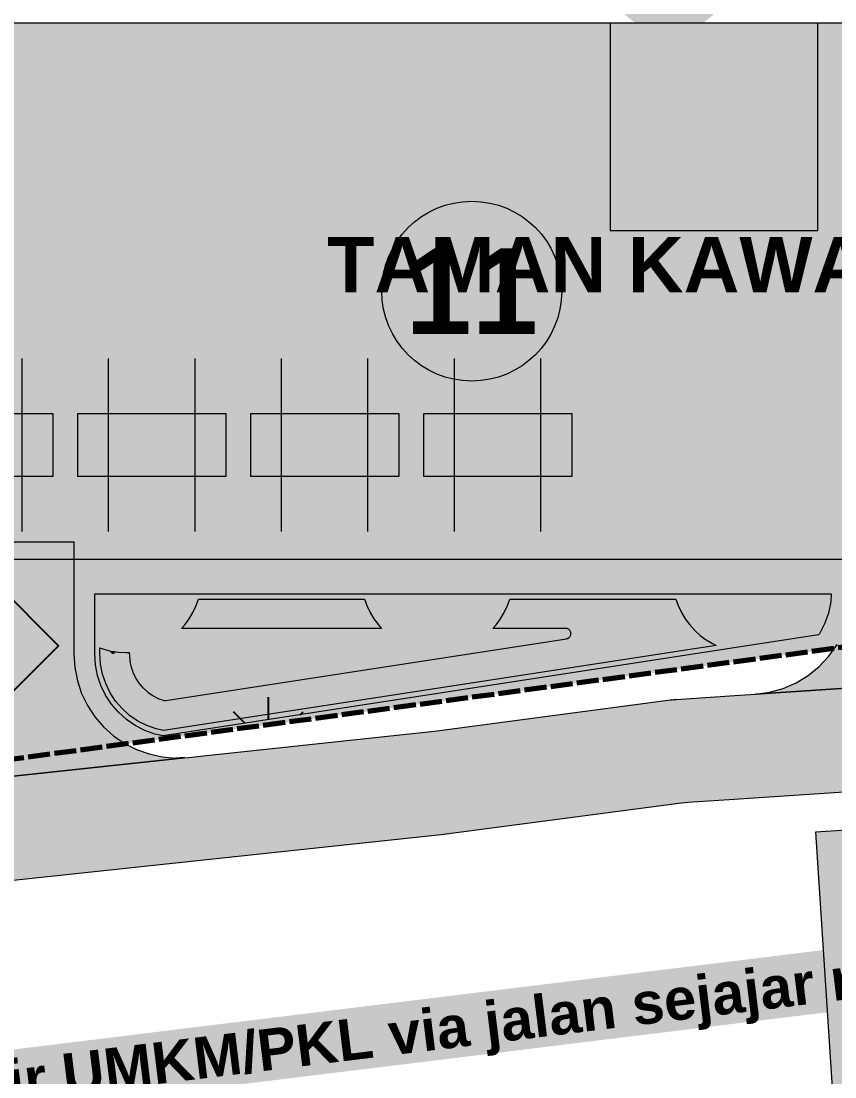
# Model space of a CAD drawing. Header units: metres. Extents: x 305859 to 307221, y 9155922 to 9156786.
# Drawn here: x 306955.97 to 306979.5, y 9156198.53 to 9156229.06 of the extents above; entities that cross this region are included whole.
import ezdxf
from ezdxf.enums import TextEntityAlignment as Align

# ---------------------------------------------------------------- set-up
doc = ezdxf.new("R2010")
doc.units = ezdxf.units.M
doc.linetypes.add('DASHED2', pattern=[0.762, 0.635, -0.127])
for name, color, linetype, lineweight, true_color in [('A-ALUR_GP', 7, 'Continuous', 50, 0x464650), ('A-LABEL', 7, 'Continuous', 0, 0x000000), ('A-PINTU', 7, 'Continuous', 25, 0xc81414), ('B-BAYANGAN', 7, 'Continuous', 0, 0x76786c), ('B-DELINEASI', 7, 'DASHED2', 70, 0xc800c8), ('D-GEDUNG_PARKIR', 7, 'Continuous', 25, 0x78828c), ('D-GEDUNG_PARKIR_RAMP', 251, 'Continuous', 13, 0x505050), ('D-KENDARAAN', 7, 'Continuous', 9, 0xe6e6e6), ('D-PARKIR_MARKA', 7, 'Continuous', 9, 0xffffff), ('J-PERKERASAN_JALAN', 7, 'Continuous', 9, 0x989896), ('K-BANGUNAN_LUAR_TAPAK', 7, 'Continuous', 9, 0xdedede), ('T-LABEL_ELEMEN', 7, 'Continuous', 0, 0x141414), ('T-NOMOR_ELEMEN', 7, 'Continuous', 18, 0x141414), ('V-POHON_PENEDUH', 7, 'Continuous', 13, 0x288232)]:
    doc.layers.add(name, color=color, linetype=linetype, lineweight=lineweight, true_color=true_color)
for name, color, linetype in [('D-JALAN_GP', 7, 'Continuous'), ('G-PERKERASAN', 7, 'Continuous'), ('V-SEMAK', 7, 'Continuous'), ('V-TAMAN_KAWASAN', 7, 'Continuous')]:
    doc.layers.add(name, color=color, linetype=linetype)
doc.styles.add('ARIALB', font='arialbd.ttf')

# ---------------------------------------------------------------- blocks, each defined once
blk = doc.blocks.new('MOBIL')
h = blk.add_hatch(color=0)
h.dxf.hatch_style = 1
h.paths.add_polyline_path([(-0.9, -2.15), (0.9, -2.15), (0.9, 2.15), (-0.9, 2.15)])
at = {"true_color": 0x2d3746}
h = blk.add_hatch(color=159, dxfattribs=at)
h.dxf.hatch_style = 1
h.paths.add_polyline_path([(-0.75, 0.55), (0.75, 0.55), (0.65, 1.35), (-0.65, 1.35)])
h = blk.add_hatch(color=159, dxfattribs=at)
h.dxf.hatch_style = 1
h.paths.add_polyline_path([(-0.72, -1.2), (0.72, -1.2), (0.62, -1.75), (-0.62, -1.75)])
at = {"color": 250, "lineweight": 9}
blk.add_lwpolyline([(-0.9, -2.15), (0.9, -2.15), (0.9, 2.15), (-0.9, 2.15)], close=True, dxfattribs=at)
blk = doc.blocks.new('POHON')
at = {"true_color": 0x3e843e}
h = blk.add_hatch(color=97, dxfattribs=at)
h.dxf.hatch_style = 1
edge = h.paths.add_edge_path()
edge.add_arc((0, 0.78), 0.32, 0, 360)
at = {"true_color": 0x347638}
h = blk.add_hatch(color=97, dxfattribs=at)
h.dxf.hatch_style = 1
edge = h.paths.add_edge_path()
edge.add_arc((0, 0), 1, 0, 360)
at = {"true_color": 0x3e843e}
h = blk.add_hatch(color=97, dxfattribs=at)
h.dxf.hatch_style = 1
edge = h.paths.add_edge_path()
edge.add_arc((-0.552, 0.552), 0.32, 0, 360)
h = blk.add_hatch(color=97, dxfattribs=at)
h.dxf.hatch_style = 1
edge = h.paths.add_edge_path()
edge.add_arc((0.552, 0.552), 0.32, 0, 360)
at = {"true_color": 0x62a556}
h = blk.add_hatch(color=85, dxfattribs=at)
h.dxf.hatch_style = 1
edge = h.paths.add_edge_path()
edge.add_arc((-0.2, 0.22), 0.55, 0, 360)
at = {"true_color": 0x697060}
h = blk.add_hatch(color=251, dxfattribs=at)
h.dxf.hatch_style = 1
edge = h.paths.add_edge_path()
edge.add_arc((0.38, -0.38), 1, 0, 360)
at = {"true_color": 0x3e843e}
h = blk.add_hatch(color=97, dxfattribs=at)
h.dxf.hatch_style = 1
edge = h.paths.add_edge_path()
edge.add_arc((-0.78, 0), 0.32, 0, 360)
h = blk.add_hatch(color=97, dxfattribs=at)
h.dxf.hatch_style = 1
edge = h.paths.add_edge_path()
edge.add_arc((0.78, 0), 0.32, 0, 360)
h = blk.add_hatch(color=97, dxfattribs=at)
h.dxf.hatch_style = 1
edge = h.paths.add_edge_path()
edge.add_arc((-0.552, -0.552), 0.32, 0, 360)
h = blk.add_hatch(color=97, dxfattribs=at)
h.dxf.hatch_style = 1
edge = h.paths.add_edge_path()
edge.add_arc((0.552, -0.552), 0.32, 0, 360)
h = blk.add_hatch(color=97, dxfattribs=at)
h.dxf.hatch_style = 1
edge = h.paths.add_edge_path()
edge.add_arc((0, -0.78), 0.32, 0, 360)
at = {"color": 99, "lineweight": 9, "true_color": 0x235528}
blk.add_circle((0, 0), 1, dxfattribs=at)
blk = doc.blocks.new('PINTU_KENDARAAN')
h = blk.add_hatch(color=1)
h.dxf.hatch_style = 1
h.paths.add_polyline_path([(0, 1.8), (1.8, 0), (0, -1.8), (-1.8, 0)])
at = {"color": 7}
blk.add_lwpolyline([(0, 1.8), (1.8, 0), (0, -1.8), (-1.8, 0)], close=True, dxfattribs=at)

msp = doc.modelspace()

# ---------------------------------------------------------------- hatches: boundary and pattern name
at = {"layer": 'A-ALUR_GP', "true_color": 0x464650}
h = msp.add_hatch(color=251, dxfattribs=at)
h.dxf.hatch_style = 1
h.paths.add_polyline_path([(306933.959, 9156203.099), (306967.944, 9156206.897), (306967.958, 9156206.898), (306981.75, 9156208.06), (306981.75, 9156215), (306982.75, 9156215), (306982.75, 9156207.6), (306982.748, 9156207.551), (306982.74, 9156207.502), (306982.728, 9156207.454), (306982.711, 9156207.407), (306982.69, 9156207.362), (306982.664, 9156207.32), (306982.634, 9156207.28), (306982.601, 9156207.244), (306982.564, 9156207.211), (306982.524, 9156207.182), (306982.481, 9156207.157), (306982.436, 9156207.136), (306982.389, 9156207.12), (306982.341, 9156207.108), (306982.292, 9156207.102), (306968.049, 9156205.902), (306934.056, 9156202.103), (306934.027, 9156202.101), (306875.81, 9156199.001), (306875.757, 9156199.999), (306933.959, 9156203.099)])
at = {"layer": 'B-BAYANGAN', "true_color": 0x76786c}
h = msp.add_hatch(color=8, dxfattribs=at)
h.dxf.hatch_style = 1
h.paths.add_polyline_path([(306988.95, 9156211.55), (306988.95, 9156227.05), (306952.95, 9156227.05), (306952.95, 9156211.55), (306988.95, 9156211.55)])
at = {"layer": 'D-GEDUNG_PARKIR', "true_color": 0x8a929a}
h = msp.add_hatch(color=252, dxfattribs=at)
h.dxf.hatch_style = 1
h.paths.add_polyline_path([(306987, 9156213.5), (306987, 9156229), (306951, 9156229), (306951, 9156213.5), (306987, 9156213.5)])
at = {"layer": 'D-GEDUNG_PARKIR_RAMP', "true_color": 0x5a5a5f}
h = msp.add_hatch(color=251, dxfattribs=at)
h.dxf.hatch_style = 1
h.paths.add_polyline_path([(306979, 9156223), (306979, 9156229), (306973, 9156229), (306973, 9156223), (306979, 9156223)])
at = {"layer": 'D-JALAN_GP', "true_color": 0x686a70}
h = msp.add_hatch(color=251, dxfattribs=at)
h.dxf.hatch_style = 1
h.paths.add_polyline_path([(306950.752, 9156206.652), (306951.127, 9156206.776), (306951.482, 9156206.948), (306951.812, 9156207.166), (306952.111, 9156207.425), (306952.372, 9156207.72), (306952.593, 9156208.048), (306952.769, 9156208.402), (306952.896, 9156208.775), (306952.974, 9156209.163), (306953, 9156209.557), (306953, 9156213.56), (306953, 9156214), (306955.25, 9156214), (306957.5, 9156214), (306957.5, 9156213.56), (306957.5, 9156210.752), (306957.525, 9156210.366), (306957.599, 9156209.987), (306957.722, 9156209.62), (306957.891, 9156209.272), (306958.103, 9156208.948), (306958.355, 9156208.655), (306958.643, 9156208.396), (306958.962, 9156208.177), (306959.306, 9156208), (306959.67, 9156207.869), (306960.048, 9156207.786), (306960.433, 9156207.753), (306960.7, 9156207.764), (306960.7, 9156207.756), (306955.024, 9156207.148), (306955.002, 9156207.146), (306950.364, 9156206.579), (306950.752, 9156206.652)])
h = msp.add_hatch(color=251, dxfattribs=at)
h.dxf.hatch_style = 1
h.paths.add_polyline_path([(306977.604, 9156209.655), (306977.999, 9156209.764), (306978.376, 9156209.927), (306978.727, 9156210.14), (306979.045, 9156210.398), (306979.325, 9156210.697), (306979.562, 9156211.032), (306979.751, 9156211.396), (306979.888, 9156211.782), (306979.972, 9156212.184), (306980, 9156212.593), (306980, 9156213.56), (306980, 9156214), (306982.25, 9156214), (306984.5, 9156214), (306984.5, 9156213.56), (306984.5, 9156213.042), (306984.526, 9156212.645), (306984.605, 9156212.255), (306984.735, 9156211.879), (306984.913, 9156211.523), (306985.137, 9156211.194), (306985.403, 9156210.897), (306985.705, 9156210.639), (306986.039, 9156210.422), (306986.399, 9156210.252), (306986.778, 9156210.131), (306987.17, 9156210.061), (306987.567, 9156210.043), (306982.064, 9156209.92), (306981.999, 9156209.917), (306977.198, 9156209.6), (306977.604, 9156209.655)])
at = {"layer": 'G-PERKERASAN', "true_color": 0xe0ded9}
h = msp.add_hatch(color=254, dxfattribs=at)
h.dxf.hatch_style = 1
h.paths.add_polyline_path([(306968.252, 9156209.405), (306957.5, 9156207.956), (306957.5, 9156213), (306968.252, 9156213), (306968.252, 9156212.5), (306958.1, 9156212.5), (306958.1, 9156210.772), (306958.121, 9156210.444), (306958.181, 9156210.14), (306958.279, 9156209.847), (306958.414, 9156209.568), (306958.583, 9156209.31), (306958.785, 9156209.075), (306959.015, 9156208.868), (306959.27, 9156208.693), (306959.545, 9156208.552), (306959.836, 9156208.447), (306960.084, 9156208.393), (306968.252, 9156209.652), (306968.252, 9156209.405)])
h = msp.add_hatch(color=254, dxfattribs=at)
h.dxf.hatch_style = 1
h.paths.add_polyline_path([(306980, 9156210.989), (306968.252, 9156209.405), (306968.252, 9156209.652), (306979.026, 9156211.314), (306979.048, 9156211.345), (306979.199, 9156211.636), (306979.309, 9156211.945), (306979.376, 9156212.266), (306979.392, 9156212.5), (306968.252, 9156212.5), (306968.252, 9156213), (306980, 9156213), (306980, 9156210.989)])
at = {"layer": 'J-PERKERASAN_JALAN', "true_color": 0xa8a8a6}
h = msp.add_hatch(color=253, dxfattribs=at)
h.dxf.hatch_style = 1
h.paths.add_polyline_path([(307070.128, 9156227.135), (307003.273, 9156220.308), (307002.754, 9156220.22), (307002.251, 9156220.065), (307001.772, 9156219.844), (307001.327, 9156219.564), (307000.922, 9156219.226), (307000.566, 9156218.839), (307000.263, 9156218.408), (307000.019, 9156217.942), (306999.839, 9156217.447), (306999.725, 9156216.933), (306999.68, 9156216.408), (306999.704, 9156215.882), (306999.897, 9156214.171), (306999.985, 9156213.672), (307000.136, 9156213.187), (307000.347, 9156212.726), (307000.614, 9156212.296), (307000.934, 9156211.902), (307001.301, 9156211.553), (307001.709, 9156211.252), (307002.152, 9156211.006), (307002.623, 9156210.817), (307003.113, 9156210.69), (307003.616, 9156210.625), (307004.123, 9156210.625), (307011.615, 9156211.097), (307011.664, 9156211.101), (307031.531, 9156212.598), (307031.676, 9156212.612), (307070.128, 9156216.918), (307070.128, 9156213.899), (307031.928, 9156209.622), (307031.892, 9156209.618), (307031.874, 9156209.616), (307031.838, 9156209.613), (307011.865, 9156208.107), (307011.846, 9156208.106), (306999.173, 9156207.307), (306998.936, 9156207.297), (306988.168, 9156207.056), (306982.251, 9156206.923), (306982.164, 9156206.921), (306982.077, 9156206.916), (306976.437, 9156206.543), (306975.249, 9156206.464), (306974.99, 9156206.438), (306968.264, 9156205.551), (306968.247, 9156205.548), (306968.198, 9156205.543), (306955.384, 9156204.17), (306955.355, 9156204.166), (306955.325, 9156204.163), (306934.269, 9156201.589), (306934.186, 9156201.578), (306908.978, 9156197.961), (306908.909, 9156197.952), (306908.874, 9156197.948), (306908.805, 9156197.942), (306880.128, 9156195.848), (306879.615, 9156195.777), (306879.115, 9156195.64), (306878.637, 9156195.44), (306878.189, 9156195.179), (306877.778, 9156194.863), (306877.412, 9156194.496), (306877.096, 9156194.084), (306876.836, 9156193.636), (306876.636, 9156193.157), (306876.5, 9156192.657), (306876.43, 9156192.144), (306876.753, 9156196.674), (306876.76, 9156196.862), (306876.813, 9156202.951), (306876.841, 9156202.444), (306876.933, 9156201.944), (306877.087, 9156201.461), (306877.302, 9156201), (306877.573, 9156200.57), (306877.897, 9156200.179), (306878.268, 9156199.831), (306878.679, 9156199.534), (306879.125, 9156199.29), (306879.599, 9156199.106), (306880.092, 9156198.983), (306880.596, 9156198.923), (306881.104, 9156198.928), (306908.43, 9156200.923), (306908.707, 9156200.952), (306928.846, 9156203.843), (306929.371, 9156203.955), (306929.878, 9156204.136), (306930.355, 9156204.384), (306930.795, 9156204.694), (306931.189, 9156205.059), (306931.53, 9156205.475), (306931.813, 9156205.932), (306932.032, 9156206.423), (306932.183, 9156206.94), (306932.264, 9156207.471), (306932.272, 9156208.009), (306929.733, 9156257.037), (306929.73, 9156257.14), (306929.739, 9156257.319), (306929.763, 9156257.471), (306929.802, 9156257.619), (306929.855, 9156257.763), (306929.924, 9156257.901), (306930.02, 9156258.052), (306930.081, 9156258.134), (306931.555, 9156260.007), (306931.619, 9156260.084), (306931.74, 9156260.21), (306931.854, 9156260.307), (306931.977, 9156260.392), (306932.108, 9156260.464), (306932.246, 9156260.523), (306932.412, 9156260.575), (306932.509, 9156260.598), (306934.976, 9156261.109), (306935.061, 9156261.125), (306935.234, 9156261.145), (306935.321, 9156261.15), (306949.502, 9156261.577), (306949.877, 9156267.287), (306954.966, 9156266.952), (306954.297, 9156256.774), (306954.297, 9156256.725), (306954.301, 9156256.676), (306954.309, 9156256.628), (306954.323, 9156256.581), (306954.341, 9156256.535), (306954.363, 9156256.492), (306954.39, 9156256.45), (306954.42, 9156256.412), (306954.454, 9156256.377), (306954.492, 9156256.345), (306954.532, 9156256.317), (306954.575, 9156256.293), (306954.62, 9156256.274), (306954.667, 9156256.259), (306954.715, 9156256.248), (306954.764, 9156256.243), (306955.161, 9156256.216), (306955.149, 9156256.125), (306955.025, 9156256.125), (306949.3, 9156256.501), (306949.178, 9156256.517), (306949.178, 9156256.641), (306949.304, 9156258.57), (306936.769, 9156258.192), (306936.241, 9156258.141), (306935.724, 9156258.021), (306935.228, 9156257.833), (306934.762, 9156257.581), (306934.332, 9156257.27), (306933.948, 9156256.904), (306933.615, 9156256.491), (306933.34, 9156256.038), (306933.127, 9156255.552), (306932.98, 9156255.042), (306932.902, 9156254.517), (306932.895, 9156253.987), (306935.223, 9156209.039), (306935.28, 9156208.538), (306935.401, 9156208.048), (306935.582, 9156207.577), (306935.821, 9156207.133), (306936.114, 9156206.722), (306936.456, 9156206.352), (306936.843, 9156206.027), (306937.267, 9156205.754), (306937.722, 9156205.536), (306938.2, 9156205.378), (306938.696, 9156205.28), (306939.199, 9156205.246), (306939.702, 9156205.276), (306949.456, 9156206.468), (306950.058, 9156206.541), (306950.364, 9156206.579), (306955.002, 9156207.146), (306955.024, 9156207.148), (306960.7, 9156207.756), (306960.7, 9156207.764), (306960.433, 9156207.753), (306960.82, 9156207.769), (306961.241, 9156207.814), (306961.241, 9156207.814), (306967.829, 9156208.52), (306967.926, 9156208.532), (306974.742, 9156209.432), (306974.807, 9156209.439), (306974.84, 9156209.443), (306974.905, 9156209.448), (306976.461, 9156209.551), (306977.198, 9156209.6), (306981.999, 9156209.917), (306982.064, 9156209.92), (306987.567, 9156210.043), (306987.66, 9156210.045), (306987.881, 9156210.05), (306992.943, 9156210.164), (306993.452, 9156210.207), (306993.95, 9156210.316), (306994.431, 9156210.487), (306994.887, 9156210.718), (306995.309, 9156211.005), (306995.691, 9156211.343), (306996.027, 9156211.728), (306996.311, 9156212.152), (306996.539, 9156212.608), (306996.707, 9156213.091), (306996.812, 9156213.59), (306996.853, 9156214.099), (306996.828, 9156214.609), (306996.118, 9156220.936), (306996.092, 9156221.128), (306991.566, 9156249.149), (306991.56, 9156249.191), (306991.557, 9156249.212), (306991.551, 9156249.254), (306990.942, 9156254.411), (306990.934, 9156254.491), (306990.928, 9156254.653), (306990.93, 9156254.733), (306991.137, 9156259.472), (306991.147, 9156259.604), (306991.154, 9156259.67), (306991.173, 9156259.801), (306998.81, 9156302.618), (306998.812, 9156302.628), (306999.093, 9156304.228), (306999.153, 9156304.841), (306999.198, 9156307.133), (306999.199, 9156307.22), (306999.153, 9156329.422), (306999.153, 9156329.45), (306999.385, 9156343.102), (306999.499, 9156349.882), (306999.474, 9156350.397), (306999.384, 9156350.904), (306999.228, 9156351.396), (306999.011, 9156351.864), (306998.736, 9156352.3), (306998.406, 9156352.697), (306998.029, 9156353.048), (306997.609, 9156353.347), (306997.154, 9156353.591), (306996.672, 9156353.773), (306996.17, 9156353.892), (306995.657, 9156353.946), (306962.671, 9156355.249), (306962.868, 9156358.243), (306995.59, 9156356.951), (306996.117, 9156356.965), (306996.637, 9156357.048), (306997.142, 9156357.199), (306997.623, 9156357.414), (306998.071, 9156357.692), (306998.479, 9156358.025), (306998.839, 9156358.41), (306999.146, 9156358.838), (306999.394, 9156359.303), (306999.578, 9156359.797), (306999.697, 9156360.311), (306999.746, 9156360.835), (307000.249, 9156378.731), (307000.247, 9156379.028), (307000.061, 9156383.04), (307000.009, 9156383.528), (306999.896, 9156384.007), (306999.726, 9156384.469), (306998.275, 9156387.759), (306998.223, 9156387.891), (306998.199, 9156387.957), (306998.156, 9156388.092), (306997.755, 9156389.524), (306997.725, 9156389.641), (306997.689, 9156389.879), (306997.681, 9156389.999), (306997.635, 9156391.473), (306997.634, 9156391.591), (306997.636, 9156391.649), (306997.643, 9156391.767), (306999.902, 9156417.881), (306999.906, 9156417.913), (306999.907, 9156417.93), (306999.911, 9156417.963), (307003.182, 9156445.248), (307003.21, 9156445.774), (307003.168, 9156446.301), (307003.058, 9156446.817), (307002.881, 9156447.314), (307002.639, 9156447.783), (307002.338, 9156448.216), (307001.983, 9156448.607), (307001.579, 9156448.946), (307001.135, 9156449.23), (307000.656, 9156449.453), (307000.153, 9156449.611), (306999.633, 9156449.701), (306972.509, 9156452.583), (306971.982, 9156452.604), (306971.456, 9156452.555), (306970.941, 9156452.438), (306970.446, 9156452.253), (306969.98, 9156452.005), (306969.551, 9156451.698), (306969.165, 9156451.337), (306968.831, 9156450.929), (306968.553, 9156450.48), (306968.337, 9156449.998), (306968.186, 9156449.492), (306968.103, 9156448.971), (306963.022, 9156393.624), (306962.96, 9156392.984), (306962.939, 9156392.861), (306962.711, 9156392.807), (306962.655, 9156392.798), (306962.147, 9156392.642), (306961.664, 9156392.42), (306961.582, 9156392.368), (306961.391, 9156392.264), (306961.263, 9156392.267), (306899.534, 9156397.816), (306887.333, 9156399.57), (306887.284, 9156399.575), (306887.236, 9156399.575), (306887.188, 9156399.57), (306887.14, 9156399.56), (306887.094, 9156399.546), (306887.049, 9156399.528), (306887.006, 9156399.505), (306886.966, 9156399.478), (306886.928, 9156399.448), (306886.894, 9156399.414), (306886.863, 9156399.377), (306886.835, 9156399.337), (306886.812, 9156399.294), (306886.793, 9156399.25), (306886.778, 9156399.204), (306886.768, 9156399.156), (306886.763, 9156399.108), (306885.852, 9156385.243), (306885.377, 9156384.867), (306884.884, 9156384.389), (306884.439, 9156383.865), (306884.048, 9156383.299), (306883.715, 9156382.699), (306883.441, 9156382.068), (306883.231, 9156381.414), (306883.087, 9156380.742), (306883.008, 9156380.059), (306884.352, 9156400.688), (306884.99, 9156406.251), (306884.965, 9156405.72), (306885.01, 9156405.19), (306885.125, 9156404.672), (306885.308, 9156404.173), (306885.555, 9156403.702), (306885.862, 9156403.269), (306886.224, 9156402.88), (306886.552, 9156402.611), (306887.678, 9156402.444), (306888.916, 9156402.134), (306890.117, 9156401.704), (306890.193, 9156401.668), (306956.194, 9156395.735), (306956.717, 9156395.722), (306957.236, 9156395.778), (306957.744, 9156395.9), (306958.232, 9156396.088), (306958.691, 9156396.338), (306959.113, 9156396.646), (306959.492, 9156397.006), (306959.821, 9156397.412), (306960.093, 9156397.858), (306960.306, 9156398.336), (306960.454, 9156398.837), (306960.536, 9156399.353), (306965.118, 9156449.272), (306965.132, 9156449.798), (306965.076, 9156450.322), (306964.952, 9156450.833), (306964.762, 9156451.324), (306964.509, 9156451.786), (306964.198, 9156452.21), (306963.834, 9156452.59), (306963.423, 9156452.919), (306962.972, 9156453.191), (306962.49, 9156453.401), (306961.984, 9156453.547), (306961.463, 9156453.624), (306894.947, 9156459.101), (306894.435, 9156459.11), (306893.925, 9156459.054), (306893.427, 9156458.933), (306892.949, 9156458.749), (306892.498, 9156458.506), (306892.081, 9156458.207), (306891.707, 9156457.857), (306891.38, 9156457.462), (306891.106, 9156457.028), (306890.891, 9156456.563), (306890.736, 9156456.075), (306890.645, 9156455.57), (306891.218, 9156460.566), (306891.237, 9156460.847), (306891.335, 9156465.673), (306891.357, 9156465.171), (306891.441, 9156464.675), (306891.587, 9156464.194), (306891.791, 9156463.735), (306892.052, 9156463.305), (306892.365, 9156462.912), (306892.724, 9156462.56), (306893.125, 9156462.257), (306893.561, 9156462.006), (306894.025, 9156461.812), (306894.509, 9156461.677), (306895.006, 9156461.605), (306967.188, 9156455.661), (306967.204, 9156455.66), (306967.245, 9156455.656), (307005.413, 9156451.601), (307005.461, 9156451.596), (307005.472, 9156451.594), (307005.52, 9156451.587), (307070.128, 9156441.589), (307070.128, 9156439.059), (307010.73, 9156448.251), (307010.197, 9156448.298), (307009.663, 9156448.272), (307009.137, 9156448.176), (307008.629, 9156448.011), (307008.147, 9156447.779), (307007.701, 9156447.485), (307007.297, 9156447.134), (307006.944, 9156446.733), (307006.648, 9156446.288), (307006.414, 9156445.807), (307006.245, 9156445.3), (307006.147, 9156444.774), (307002.898, 9156417.679), (307002.885, 9156417.548), (307000.654, 9156391.774), (307000.641, 9156391.302), (307000.661, 9156390.702), (307000.705, 9156390.221), (307000.807, 9156389.749), (307000.958, 9156389.21), (307001.149, 9156388.676), (307002.866, 9156384.782), (307002.902, 9156384.696), (307002.953, 9156384.543), (307002.984, 9156384.409), (307003.007, 9156384.249), (307003.013, 9156384.157), (307003.247, 9156379.093), (307003.245, 9156379.019), (307003.247, 9156378.793), (307003.25, 9156378.72), (307002.589, 9156355.221), (307002.588, 9156355.176), (307002.475, 9156348.443), (307002.5, 9156347.927), (307002.591, 9156347.418), (307002.746, 9156346.926), (307002.964, 9156346.457), (307003.241, 9156346.021), (307003.572, 9156345.624), (307003.95, 9156345.272), (307004.371, 9156344.973), (307004.828, 9156344.73), (307005.311, 9156344.548), (307005.814, 9156344.43), (307006.328, 9156344.378), (307016.315, 9156344.013), (307016.437, 9156344), (307016.441, 9156343.877), (307016.341, 9156341.141), (307016.328, 9156341.018), (307016.205, 9156341.015), (307006.435, 9156341.372), (307005.905, 9156341.357), (307005.382, 9156341.271), (307004.876, 9156341.117), (307004.393, 9156340.898), (307003.945, 9156340.616), (307003.537, 9156340.278), (307003.177, 9156339.889), (307002.872, 9156339.456), (307002.627, 9156338.986), (307002.447, 9156338.488), (307002.333, 9156337.971), (307002.289, 9156337.443), (307002.154, 9156329.465), (307002.153, 9156329.389), (307002.199, 9156307.177), (307002.199, 9156307.162), (307002.199, 9156307.118), (307002.145, 9156304.396), (307002.142, 9156304.319), (307002.127, 9156304.166), (307002.115, 9156304.089), (307001.766, 9156302.107), (306994.179, 9156259.569), (306994.121, 9156259.042), (306993.944, 9156255.006), (306993.968, 9156254.362), (306994.519, 9156249.701), (306994.543, 9156249.533), (306998.247, 9156226.596), (306998.359, 9156226.105), (306998.531, 9156225.632), (306998.762, 9156225.184), (306999.047, 9156224.768), (306999.382, 9156224.392), (306999.761, 9156224.061), (307000.179, 9156223.78), (307000.63, 9156223.554), (307001.105, 9156223.386), (307001.597, 9156223.279), (307002.099, 9156223.235), (307002.603, 9156223.255), (307070.128, 9156230.15), (307070.128, 9156227.135)])
at = {"layer": 'K-BANGUNAN_LUAR_TAPAK', "true_color": 0xececea}
h = msp.add_hatch(color=7, dxfattribs=at)
h.dxf.hatch_style = 1
h.paths.add_polyline_path([(307004.867, 9156207.296), (307005.773, 9156193.375), (306979.848, 9156191.699), (306978.942, 9156205.62), (307004.867, 9156207.296)])
at = {"layer": 'T-NOMOR_ELEMEN', "true_color": 0xffffff}
h = msp.add_hatch(color=7, dxfattribs=at)
h.dxf.hatch_style = 1
edge = h.paths.add_edge_path()
edge.add_arc((306969, 9156221.25), 2.6, 0, 360)
at = {"layer": 'V-SEMAK', "true_color": 0x609a52}
h = msp.add_hatch(color=85, dxfattribs=at)
h.dxf.hatch_style = 1
h.paths.add_polyline_path([(306958.25, 9156210.935), (306958.361, 9156210.895), (306958.571, 9156210.842), (306958.784, 9156210.811), (306959, 9156210.8), (306959.1, 9156210.805), (306959.1, 9156210.799), (306959.114, 9156210.582), (306959.117, 9156210.563), (306959.148, 9156210.405), (306959.153, 9156210.387), (306959.204, 9156210.234), (306959.211, 9156210.216), (306959.281, 9156210.072), (306959.291, 9156210.055), (306959.379, 9156209.92), (306959.39, 9156209.905), (306959.495, 9156209.783), (306959.509, 9156209.769), (306959.628, 9156209.662), (306959.643, 9156209.65), (306959.776, 9156209.559), (306959.792, 9156209.549), (306959.935, 9156209.475), (306959.953, 9156209.468), (306960.08, 9156209.422), (306960.094, 9156209.418), (306960.109, 9156209.415), (306960.123, 9156209.414), (306960.138, 9156209.414), (306960.153, 9156209.415), (306971.737, 9156211.202), (306971.752, 9156211.205), (306971.766, 9156211.209), (306971.78, 9156211.215), (306971.793, 9156211.222), (306971.805, 9156211.231), (306971.817, 9156211.24), (306971.827, 9156211.251), (306971.837, 9156211.263), (306971.845, 9156211.275), (306971.851, 9156211.289), (306971.857, 9156211.303), (306971.861, 9156211.317), (306971.863, 9156211.332), (306971.864, 9156211.347), (306971.864, 9156211.361), (306971.862, 9156211.376), (306971.859, 9156211.391), (306971.854, 9156211.405), (306971.848, 9156211.419), (306971.84, 9156211.432), (306971.832, 9156211.444), (306971.822, 9156211.455), (306971.811, 9156211.465), (306971.799, 9156211.474), (306971.786, 9156211.482), (306971.773, 9156211.488), (306971.759, 9156211.493), (306971.744, 9156211.497), (306971.729, 9156211.499), (306971.715, 9156211.5), (306969.606, 9156211.5), (306969.701, 9156211.604), (306969.829, 9156211.778), (306969.94, 9156211.963), (306970.033, 9156212.158), (306970.101, 9156212.35), (306974.899, 9156212.35), (306974.967, 9156212.158), (306975.06, 9156211.963), (306975.171, 9156211.778), (306975.299, 9156211.604), (306975.444, 9156211.444), (306975.604, 9156211.299), (306975.778, 9156211.171), (306975.963, 9156211.06), (306976.069, 9156211.01), (306960.089, 9156208.545), (306959.878, 9156208.592), (306959.605, 9156208.69), (306959.347, 9156208.822), (306959.108, 9156208.986), (306958.892, 9156209.18), (306958.704, 9156209.4), (306958.544, 9156209.642), (306958.418, 9156209.903), (306958.326, 9156210.178), (306958.27, 9156210.463), (306958.25, 9156210.776), (306958.25, 9156210.935)])
at = {"layer": 'V-SEMAK', "true_color": 0x467e3e}
h = msp.add_hatch(dxfattribs=at)
h.set_pattern_fill('GRASS', color=97, scale=0.25)
h.paths.add_polyline_path([(306958.25, 9156210.935), (306958.361, 9156210.895), (306958.571, 9156210.842), (306958.784, 9156210.811), (306959, 9156210.8), (306959.1, 9156210.805), (306959.1, 9156210.799), (306959.114, 9156210.582), (306959.117, 9156210.563), (306959.148, 9156210.405), (306959.153, 9156210.387), (306959.204, 9156210.234), (306959.211, 9156210.216), (306959.281, 9156210.072), (306959.291, 9156210.055), (306959.379, 9156209.92), (306959.39, 9156209.905), (306959.495, 9156209.783), (306959.509, 9156209.769), (306959.628, 9156209.662), (306959.643, 9156209.65), (306959.776, 9156209.559), (306959.792, 9156209.549), (306959.935, 9156209.475), (306959.953, 9156209.468), (306960.08, 9156209.422), (306960.094, 9156209.418), (306960.109, 9156209.415), (306960.123, 9156209.414), (306960.138, 9156209.414), (306960.153, 9156209.415), (306971.737, 9156211.202), (306971.752, 9156211.205), (306971.766, 9156211.209), (306971.78, 9156211.215), (306971.793, 9156211.222), (306971.805, 9156211.231), (306971.817, 9156211.24), (306971.827, 9156211.251), (306971.837, 9156211.263), (306971.845, 9156211.275), (306971.851, 9156211.289), (306971.857, 9156211.303), (306971.861, 9156211.317), (306971.863, 9156211.332), (306971.864, 9156211.347), (306971.864, 9156211.361), (306971.862, 9156211.376), (306971.859, 9156211.391), (306971.854, 9156211.405), (306971.848, 9156211.419), (306971.84, 9156211.432), (306971.832, 9156211.444), (306971.822, 9156211.455), (306971.811, 9156211.465), (306971.799, 9156211.474), (306971.786, 9156211.482), (306971.773, 9156211.488), (306971.759, 9156211.493), (306971.744, 9156211.497), (306971.729, 9156211.499), (306971.715, 9156211.5), (306969.606, 9156211.5), (306969.701, 9156211.604), (306969.829, 9156211.778), (306969.94, 9156211.963), (306970.033, 9156212.158), (306970.101, 9156212.35), (306974.899, 9156212.35), (306974.967, 9156212.158), (306975.06, 9156211.963), (306975.171, 9156211.778), (306975.299, 9156211.604), (306975.444, 9156211.444), (306975.604, 9156211.299), (306975.778, 9156211.171), (306975.963, 9156211.06), (306976.069, 9156211.01), (306960.089, 9156208.545), (306959.878, 9156208.592), (306959.605, 9156208.69), (306959.347, 9156208.822), (306959.108, 9156208.986), (306958.892, 9156209.18), (306958.704, 9156209.4), (306958.544, 9156209.642), (306958.418, 9156209.903), (306958.326, 9156210.178), (306958.27, 9156210.463), (306958.25, 9156210.776), (306958.25, 9156210.935)])
at = {"layer": 'V-SEMAK', "true_color": 0x609a52}
h = msp.add_hatch(color=85, dxfattribs=at)
h.dxf.hatch_style = 1
h.paths.add_polyline_path([(306966.394, 9156211.5), (306960.606, 9156211.5), (306960.701, 9156211.604), (306960.829, 9156211.778), (306960.94, 9156211.963), (306961.033, 9156212.158), (306961.101, 9156212.35), (306965.899, 9156212.35), (306965.967, 9156212.158), (306966.06, 9156211.963), (306966.171, 9156211.778), (306966.299, 9156211.604), (306966.394, 9156211.5)])
at = {"layer": 'V-SEMAK', "true_color": 0x467e3e}
h = msp.add_hatch(dxfattribs=at)
h.set_pattern_fill('GRASS', color=97, scale=0.25)
h.paths.add_polyline_path([(306966.394, 9156211.5), (306960.606, 9156211.5), (306960.701, 9156211.604), (306960.829, 9156211.778), (306960.94, 9156211.963), (306961.033, 9156212.158), (306961.101, 9156212.35), (306965.899, 9156212.35), (306965.967, 9156212.158), (306966.06, 9156211.963), (306966.171, 9156211.778), (306966.299, 9156211.604), (306966.394, 9156211.5)])
at = {"layer": 'V-TAMAN_KAWASAN', "true_color": 0xb6d892}
h = msp.add_hatch(color=71, dxfattribs=at)
h.dxf.hatch_style = 1
h.paths.add_polyline_path([(306959.836, 9156208.447), (306959.545, 9156208.552), (306959.27, 9156208.693), (306959.015, 9156208.868), (306958.785, 9156209.075), (306958.583, 9156209.31), (306958.414, 9156209.568), (306958.279, 9156209.847), (306958.181, 9156210.14), (306958.121, 9156210.444), (306958.1, 9156210.772), (306958.1, 9156212.5), (306979.392, 9156212.5), (306979.376, 9156212.266), (306979.309, 9156211.945), (306979.199, 9156211.636), (306979.048, 9156211.345), (306979.026, 9156211.314), (306960.084, 9156208.393), (306959.836, 9156208.447)])
at = {"layer": 'V-TAMAN_KAWASAN', "true_color": 0x96c276}
h = msp.add_hatch(dxfattribs=at)
h.set_pattern_fill('GRASS', color=73, scale=0.3)
h.paths.add_polyline_path([(306959.836, 9156208.447), (306959.545, 9156208.552), (306959.27, 9156208.693), (306959.015, 9156208.868), (306958.785, 9156209.075), (306958.583, 9156209.31), (306958.414, 9156209.568), (306958.279, 9156209.847), (306958.181, 9156210.14), (306958.121, 9156210.444), (306958.1, 9156210.772), (306958.1, 9156212.5), (306979.392, 9156212.5), (306979.376, 9156212.266), (306979.309, 9156211.945), (306979.199, 9156211.636), (306979.048, 9156211.345), (306979.026, 9156211.314), (306960.084, 9156208.393), (306959.836, 9156208.447)])

# ---------------------------------------------------------------- linework, layer by layer
at = {"layer": 'B-DELINEASI'}
msp.add_lwpolyline([(307044.811, 9156445.344), (307040.22, 9156386.794), (307034.792, 9156282.996), (307033.552, 9156256.861), (307033.552, 9156224.798), (307008.361, 9156221.849), (306994.202, 9156219.777), (306994.202, 9156214.251), (306986.259, 9156211.833), (306955.522, 9156207.689), (306947.234, 9156203.199), (306914.425, 9156199.401), (306871.946, 9156198.019), (306868.838, 9156144.144), (306843.973, 9156139.654), (306613.966, 9156113.407), (306520.721, 9156109.954), (306423.331, 9156121.005), (306333.538, 9156153.468)], dxfattribs=at)
at = {"layer": 'D-GEDUNG_PARKIR', "color": 251, "lineweight": 13, "true_color": 0x52575c}
msp.add_lwpolyline([(306987, 9156213.5), (306987, 9156229), (306951, 9156229), (306951, 9156213.5), (306987, 9156213.5)], close=True, dxfattribs=at)
at = {"layer": 'D-GEDUNG_PARKIR_RAMP', "color": 250, "lineweight": 13, "true_color": 0x363639}
msp.add_lwpolyline([(306979, 9156223), (306979, 9156229), (306973, 9156229), (306973, 9156223), (306979, 9156223)], close=True, dxfattribs=at)
at = {"layer": 'D-JALAN_GP', "color": 149, "lineweight": 13, "true_color": 0x46464a}
for points in [[(306955.25, 9156214), (306957.5, 9156214), (306957.5, 9156213.56), (306957.5, 9156210.752), (306957.525, 9156210.366), (306957.599, 9156209.987), (306957.722, 9156209.62), (306957.891, 9156209.272), (306958.103, 9156208.948), (306958.355, 9156208.655), (306958.643, 9156208.396), (306958.962, 9156208.177), (306959.306, 9156208), (306959.67, 9156207.869), (306960.048, 9156207.786), (306960.433, 9156207.753), (306960.7, 9156207.764), (306960.7, 9156207.756), (306955.024, 9156207.148)], [(306981.999, 9156209.917), (306977.198, 9156209.6), (306977.604, 9156209.655), (306977.604, 9156209.655), (306977.999, 9156209.764), (306978.376, 9156209.927), (306978.727, 9156210.14), (306979.045, 9156210.398), (306979.325, 9156210.697), (306979.562, 9156211.032)]]:
    msp.add_lwpolyline(points, dxfattribs=at)
at = {"layer": 'D-PARKIR_MARKA', "color": 7, "true_color": 0xffffff}
for points in [[(306956, 9156214.3), (306956, 9156219.3)], [(306956, 9156214.3), (306956, 9156219.3)], [(306958.5, 9156214.3), (306958.5, 9156219.3)], [(306958.5, 9156214.3), (306958.5, 9156219.3)], [(306961, 9156214.3), (306961, 9156219.3)], [(306961, 9156214.3), (306961, 9156219.3)], [(306963.5, 9156214.3), (306963.5, 9156219.3)], [(306963.5, 9156214.3), (306963.5, 9156219.3)], [(306966, 9156214.3), (306966, 9156219.3)], [(306966, 9156214.3), (306966, 9156219.3)], [(306968.5, 9156214.3), (306968.5, 9156219.3)], [(306968.5, 9156214.3), (306968.5, 9156219.3)], [(306971, 9156214.3), (306971, 9156219.3)], [(306971, 9156214.3), (306971, 9156219.3)]]:
    msp.add_lwpolyline(points, dxfattribs=at)
at = {"layer": 'J-PERKERASAN_JALAN', "color": 8, "lineweight": 13, "true_color": 0x787876}
for points in [[(306955.024, 9156207.148), (306960.7, 9156207.756), (306960.7, 9156207.764), (306960.433, 9156207.753), (306960.82, 9156207.769), (306961.241, 9156207.814), (306961.241, 9156207.814), (306967.829, 9156208.52), (306967.926, 9156208.532), (306974.742, 9156209.432), (306974.807, 9156209.439), (306974.84, 9156209.443), (306974.905, 9156209.448), (306976.461, 9156209.551), (306977.198, 9156209.6), (306981.999, 9156209.917)], [(306998.936, 9156207.297), (306988.168, 9156207.056), (306982.251, 9156206.923), (306982.164, 9156206.921), (306982.077, 9156206.916), (306976.437, 9156206.543), (306975.249, 9156206.464), (306974.99, 9156206.438), (306968.264, 9156205.551), (306968.247, 9156205.548), (306968.198, 9156205.543), (306955.384, 9156204.17), (306955.355, 9156204.166), (306955.325, 9156204.163), (306934.269, 9156201.589), (306934.186, 9156201.578), (306908.978, 9156197.961)]]:
    msp.add_lwpolyline(points, dxfattribs=at)
at = {"layer": 'K-BANGUNAN_LUAR_TAPAK', "color": 253, "lineweight": 9, "true_color": 0xb0b0ae}
msp.add_lwpolyline([(307004.867, 9156207.296), (307005.773, 9156193.375), (306979.848, 9156191.699), (306978.942, 9156205.62), (307004.867, 9156207.296)], close=True, dxfattribs=at)
at = {"layer": 'T-NOMOR_ELEMEN'}
msp.add_circle((306969, 9156221.25), 2.6, dxfattribs=at)
at = {"layer": 'V-SEMAK', "color": 87, "lineweight": 9, "true_color": 0x4a783f}
for points in [[(306958.25, 9156210.935), (306958.361, 9156210.895), (306958.571, 9156210.842), (306958.784, 9156210.811), (306959, 9156210.8), (306959.1, 9156210.805), (306959.1, 9156210.799), (306959.114, 9156210.582), (306959.117, 9156210.563), (306959.148, 9156210.405), (306959.153, 9156210.387), (306959.204, 9156210.234), (306959.211, 9156210.216), (306959.281, 9156210.072), (306959.291, 9156210.055), (306959.379, 9156209.92), (306959.39, 9156209.905), (306959.495, 9156209.783), (306959.509, 9156209.769), (306959.628, 9156209.662), (306959.643, 9156209.65), (306959.776, 9156209.559), (306959.792, 9156209.549), (306959.935, 9156209.475), (306959.953, 9156209.468), (306960.08, 9156209.422), (306960.094, 9156209.418), (306960.109, 9156209.415), (306960.123, 9156209.414), (306960.138, 9156209.414), (306960.153, 9156209.415), (306971.737, 9156211.202), (306971.752, 9156211.205), (306971.766, 9156211.209), (306971.78, 9156211.215), (306971.793, 9156211.222), (306971.805, 9156211.231), (306971.817, 9156211.24), (306971.827, 9156211.251), (306971.837, 9156211.263), (306971.845, 9156211.275), (306971.851, 9156211.289), (306971.857, 9156211.303), (306971.861, 9156211.317), (306971.863, 9156211.332), (306971.864, 9156211.347), (306971.864, 9156211.361), (306971.862, 9156211.376), (306971.859, 9156211.391), (306971.854, 9156211.405), (306971.848, 9156211.419), (306971.84, 9156211.432), (306971.832, 9156211.444), (306971.822, 9156211.455), (306971.811, 9156211.465), (306971.799, 9156211.474), (306971.786, 9156211.482), (306971.773, 9156211.488), (306971.759, 9156211.493), (306971.744, 9156211.497), (306971.729, 9156211.499), (306971.715, 9156211.5), (306969.606, 9156211.5), (306969.701, 9156211.604), (306969.829, 9156211.778), (306969.94, 9156211.963), (306970.033, 9156212.158), (306970.101, 9156212.35), (306974.899, 9156212.35), (306974.967, 9156212.158), (306975.06, 9156211.963), (306975.171, 9156211.778), (306975.299, 9156211.604), (306975.444, 9156211.444), (306975.604, 9156211.299), (306975.778, 9156211.171), (306975.963, 9156211.06), (306976.069, 9156211.01), (306960.089, 9156208.545), (306959.878, 9156208.592), (306959.605, 9156208.69), (306959.347, 9156208.822), (306959.108, 9156208.986), (306958.892, 9156209.18), (306958.704, 9156209.4), (306958.544, 9156209.642), (306958.418, 9156209.903), (306958.326, 9156210.178), (306958.27, 9156210.463), (306958.25, 9156210.776), (306958.25, 9156210.935)], [(306966.394, 9156211.5), (306960.606, 9156211.5), (306960.701, 9156211.604), (306960.829, 9156211.778), (306960.94, 9156211.963), (306961.033, 9156212.158), (306961.101, 9156212.35), (306965.899, 9156212.35), (306965.967, 9156212.158), (306966.06, 9156211.963), (306966.171, 9156211.778), (306966.299, 9156211.604), (306966.394, 9156211.5)]]:
    msp.add_lwpolyline(points, close=True, dxfattribs=at)
at = {"layer": 'V-TAMAN_KAWASAN', "color": 73, "lineweight": 9, "true_color": 0x8da871}
msp.add_lwpolyline([(306959.836, 9156208.447), (306959.545, 9156208.552), (306959.27, 9156208.693), (306959.015, 9156208.868), (306958.785, 9156209.075), (306958.583, 9156209.31), (306958.414, 9156209.568), (306958.279, 9156209.847), (306958.181, 9156210.14), (306958.121, 9156210.444), (306958.1, 9156210.772), (306958.1, 9156212.5), (306979.392, 9156212.5), (306979.376, 9156212.266), (306979.309, 9156211.945), (306979.199, 9156211.636), (306979.048, 9156211.345), (306979.026, 9156211.314), (306960.084, 9156208.393), (306959.836, 9156208.447)], close=True, dxfattribs=at)

# ---------------------------------------------------------------- block references
at = {"layer": 'A-PINTU'}
msp.add_blockref('PINTU_KENDARAAN', (306955.25, 9156211), dxfattribs=at)
at = {"layer": 'D-KENDARAAN', "color": 254, "true_color": 0xe6e6e6, "rotation": 90}
msp.add_blockref('MOBIL', (306954.75, 9156216.8), dxfattribs=at)
at = {"layer": 'D-KENDARAAN', "color": 22, "true_color": 0xc82828, "rotation": 90}
msp.add_blockref('MOBIL', (306959.75, 9156216.8), dxfattribs=at)
at = {"layer": 'D-KENDARAAN', "color": 165, "true_color": 0x3c5aa0, "rotation": 90}
msp.add_blockref('MOBIL', (306964.75, 9156216.8), dxfattribs=at)
at = {"layer": 'D-KENDARAAN', "color": 250, "true_color": 0x282828, "rotation": 90}
msp.add_blockref('MOBIL', (306969.75, 9156216.8), dxfattribs=at)
at = {"layer": 'V-POHON_PENEDUH', "xscale": 1.8, "yscale": 1.8, "rotation": 348.3161217598982}
msp.add_blockref('POHON', (306974.176, 9156231.328), dxfattribs=at)

# ---------------------------------------------------------------- texts
at = {"layer": 'A-LABEL', "color": 250, "true_color": 0x3c3c46, "insert": (306962, 9156199), "char_height": 1.2, "attachment_point": 5, "rotation": 7, "style": 'ARIALB', "bg_fill": 1, "box_fill_scale": 1.25, "bg_fill_color": 7, "bg_fill_true_color": 16777215, "bg_fill_transparency": 0}
msp.add_mtext('A8  gedung parkir UMKM/PKL via jalan sejajar rel', dxfattribs=at)
at = {"layer": 'T-LABEL_ELEMEN', "color": 250, "true_color": 0x282828, "insert": (306975, 9156222), "char_height": 1.6, "attachment_point": 5, "style": 'ARIALB', "bg_fill": 1, "box_fill_scale": 1.25, "bg_fill_color": 7, "bg_fill_true_color": 16777215, "bg_fill_transparency": 0}
msp.add_mtext('TAMAN KAWASAN', dxfattribs=at)
at = {"layer": 'T-NOMOR_ELEMEN', "style": 'ARIALB'}
msp.add_text('11', height=2.47, dxfattribs=at).set_placement((306969, 9156221.25), align=Align.MIDDLE_CENTER)

doc.saveas('drawing.dxf')
